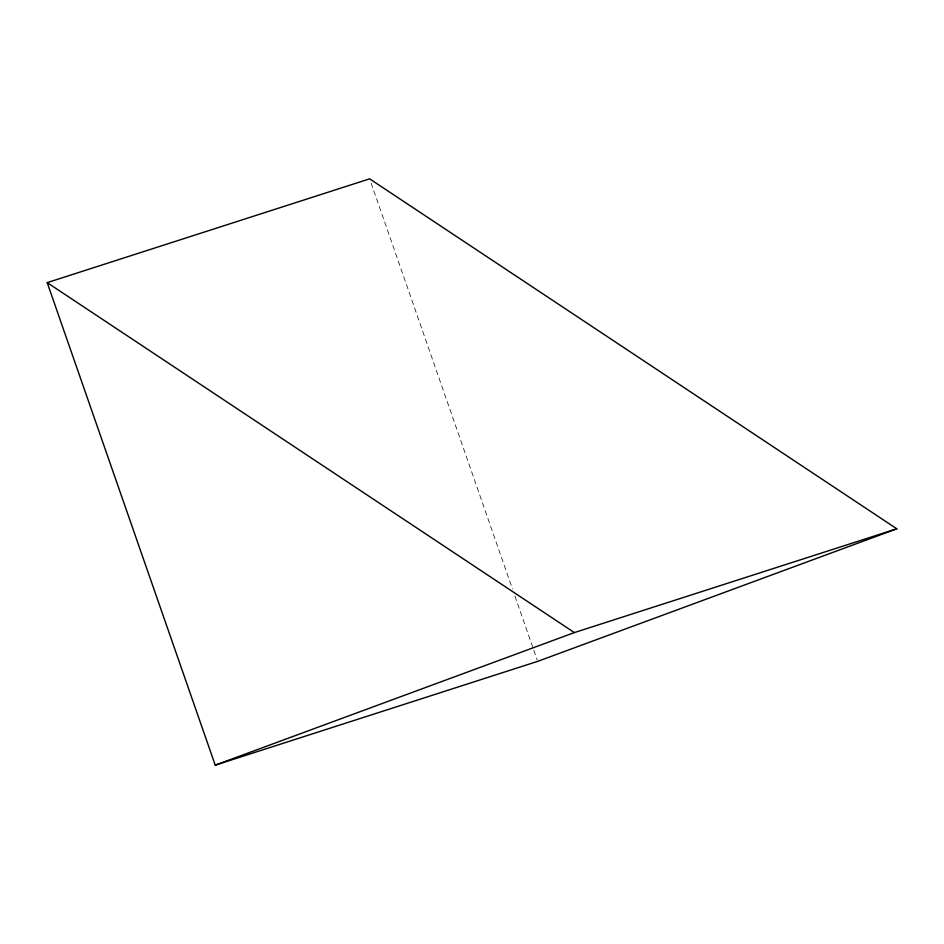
<?xml version="1.0" encoding="UTF-8"?>
<svg xmlns="http://www.w3.org/2000/svg" width="944" height="944" viewBox="0 0 944 944"><rect width="100%" height="100%" fill="white"/><g stroke="black" fill="none" stroke-linecap="round" stroke-linejoin="round"><path stroke-width="0.71" stroke-dasharray="4.72 3.54" d="M371.086 183.018L512.486 589.056M514.905 596.006L533.313 648.847M533.797 650.239L537.183 659.974"/><path stroke-width="1.42" d="M215.232 765.159L574.365 632.586L896.8 528.793L369.635 178.841L47.2 282.634L215.232 765.159L537.667 661.366L896.8 528.793M47.2 282.634L574.365 632.586"/></g></svg>
